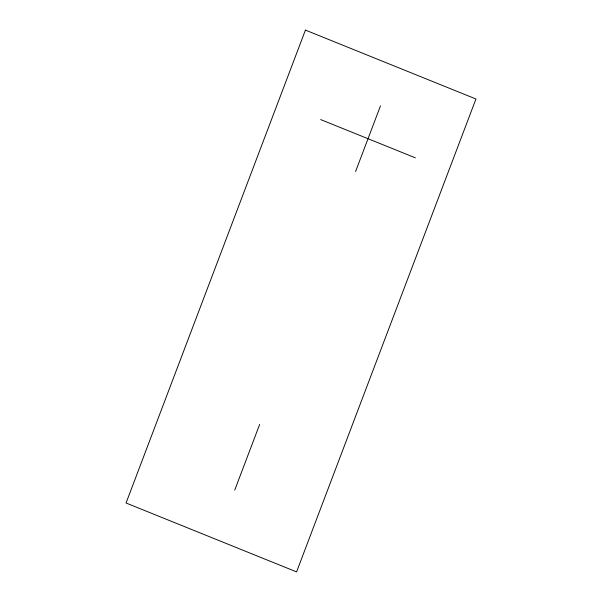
<?xml version="1.0" encoding="UTF-8"?>
<svg xmlns="http://www.w3.org/2000/svg" width="602" height="602" viewBox="0 0 602 602"><rect width="100%" height="100%" fill="white"/><g stroke="black" fill="none" stroke-linecap="round" stroke-linejoin="round"><path stroke-width="0.9" d="M234.735 490.103L259.65 424.425M355.564 171.555L380.479 105.869M320.655 119.572L415.388 157.852M305.425 30.1L126.051 503.001L296.575 571.9L475.949 98.999L305.425 30.1"/></g></svg>
